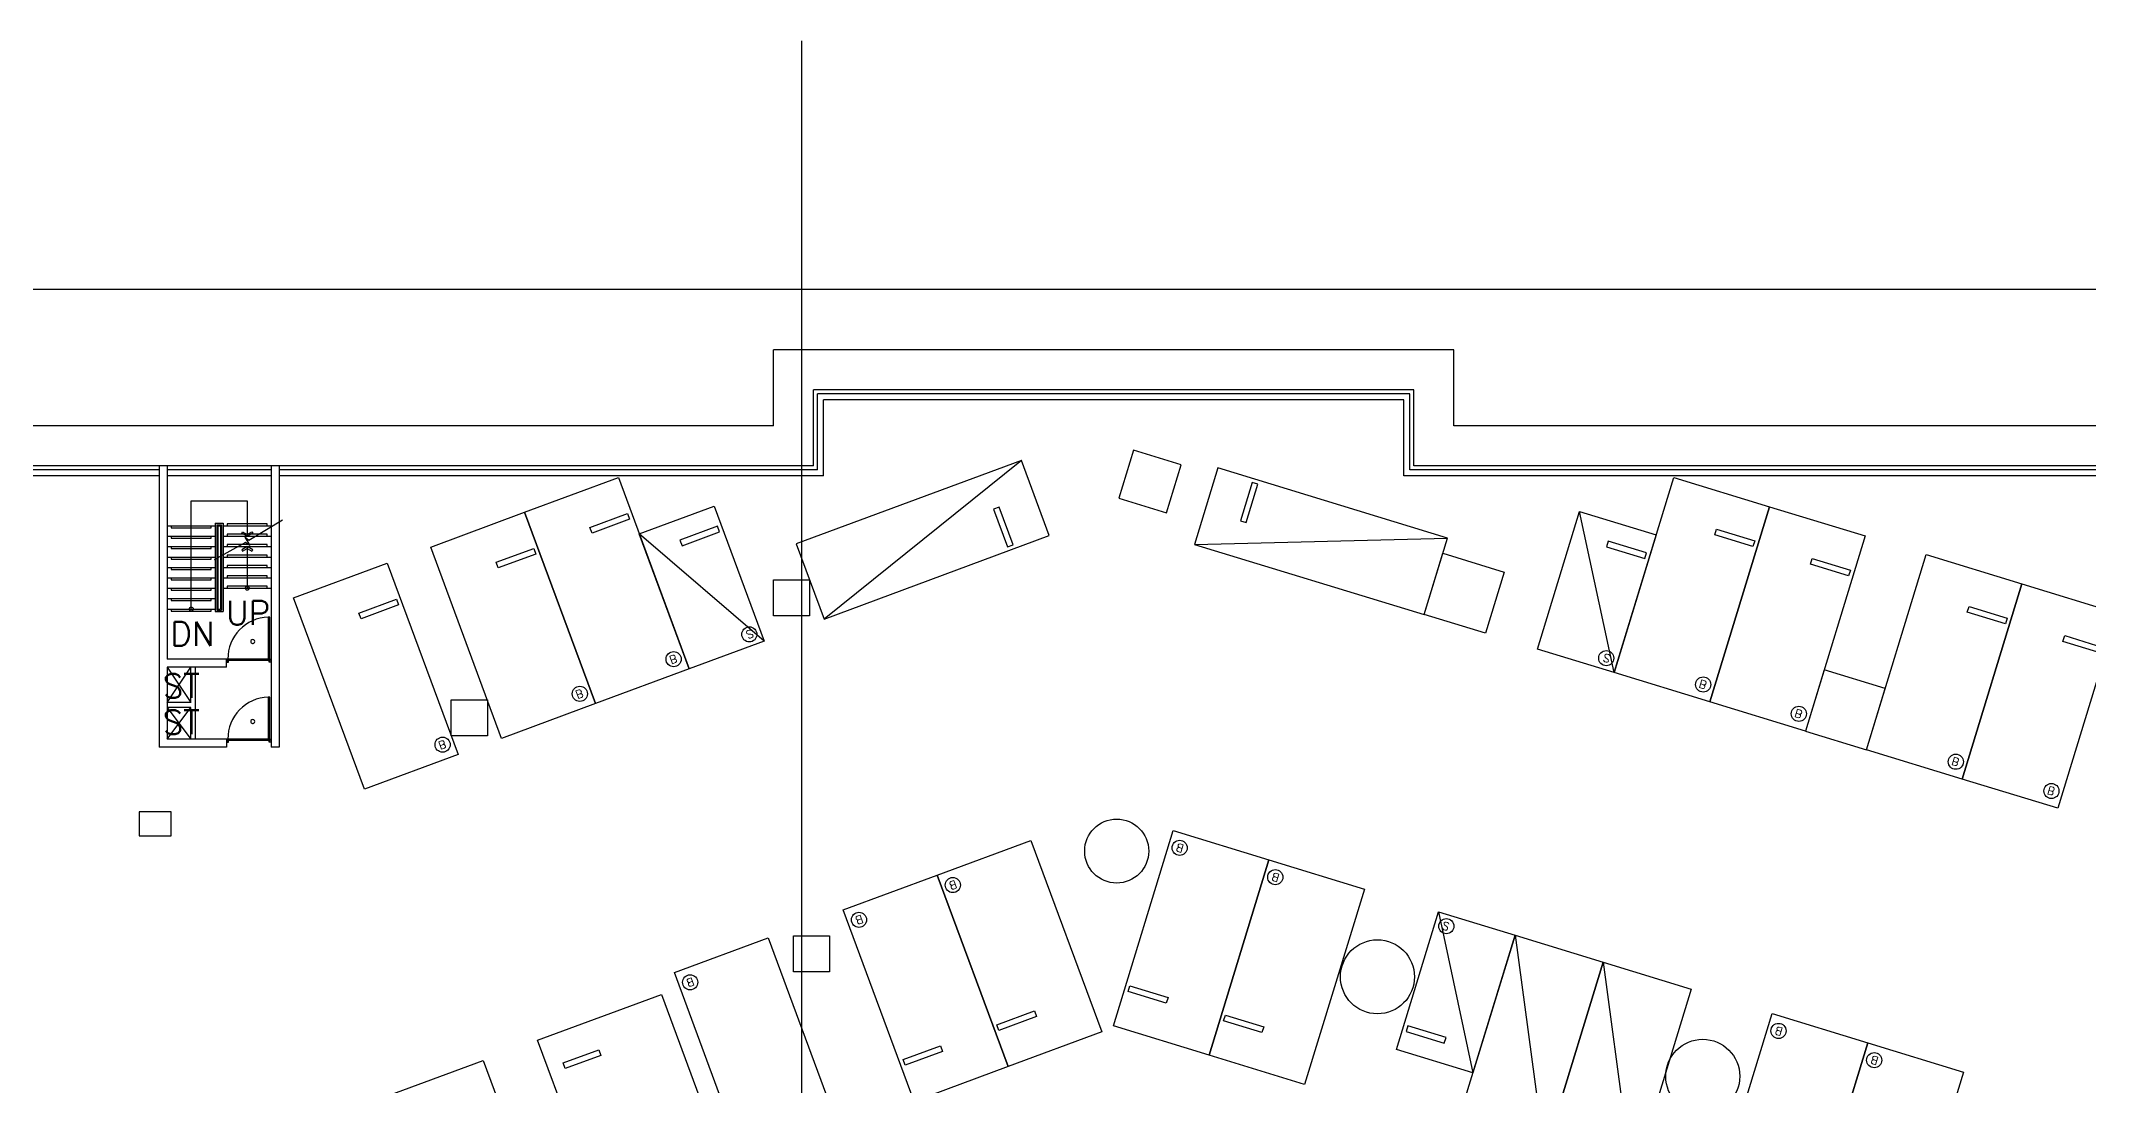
# Model space of a CAD drawing. Header units: millimetres. Extents: x -7614 to 421357, y 85218 to 341757.
# Drawn here: x 145365 to 196520, y 238399 to 264495 of the extents above; entities that cross this region are included whole.
import ezdxf
from ezdxf.enums import TextEntityAlignment as Align

# ---------------------------------------------------------------- set-up
doc = ezdxf.new("R2010")
doc.units = ezdxf.units.MM
doc.header["$LTSCALE"] = 600
doc.header["$MEASUREMENT"] = 0
doc.layers.add('e-plan', color=9, linetype='CONTINUOUS')
doc.layers.add('e-room-box', color=7, linetype='CONTINUOUS')
doc.styles.add('kiahn', font='romans.shx', dxfattribs={"bigfont": 'cadhs.shx'})

msp = doc.modelspace()

# ---------------------------------------------------------------- linework, layer by layer
at = {"layer": 'e-plan'}
for p, q in [((205278, 258281), (117583, 258287)), ((180670, 256777), (163670, 256777)), ((163670, 254877), (163670, 256777)), ((180670, 254877), (180670, 256777)), ((179670, 255777), (164670, 255777)), ((164670, 253877), (164670, 255777)), ((179670, 253877), (179670, 255777)), ((179570, 255677), (164770, 255677)), ((164770, 253777), (164770, 255677)), ((179420, 255527), (164920, 255527)), ((164920, 253627), (164920, 255527)), ((179420, 253627), (179420, 255527)), ((179570, 253777), (179570, 255677)), ((163670, 254877), (117234, 254877)), ((328920, 254877), (180670, 254877)), ((164670, 253877), (117776, 253877)), ((148320, 253777), (119670, 253777)), ((148320, 253877), (148320, 246847)), ((151120, 253877), (148520, 253877)), ((148520, 253877), (148520, 249047)), ((151120, 253777), (148520, 253777)), ((151120, 253877), (151120, 246847)), ((151320, 253877), (151320, 246847)), ((164770, 253777), (151320, 253777)), ((169865, 254006), (164239, 251923)), ((169865, 254006), (164933, 250047)), ((170560, 252131), (169865, 254006)), ((174778, 253826), (174193, 251913)), ((180516, 252071), (174778, 253826)), ((330020, 253777), (179570, 253777)), ((244420, 253877), (179670, 253877)), ((148320, 253627), (119670, 253627)), ((151120, 253627), (148520, 253627)), ((164920, 253627), (151320, 253627)), ((157450, 252714), (159795, 253583)), ((159795, 253583), (161566, 248800)), ((175634, 253459), (175341, 252503)), ((175485, 252459), (175777, 253416)), ((175777, 253416), (175634, 253459)), ((231020, 253627), (179420, 253627)), ((184675, 248708), (186166, 253586)), ((186166, 253586), (188556, 252855)), ((149120, 250297), (149120, 253002)), ((149120, 253002), (150520, 253002)), ((150520, 253002), (150520, 252117)), ((155106, 251846), (157450, 252714)), ((157450, 252714), (159221, 247932)), ((159221, 247932), (157450, 252714)), ((160315, 252176), (162191, 252871)), ((162191, 252871), (163441, 249495)), ((169310, 252841), (169170, 252789)), ((169170, 252789), (169517, 251851)), ((169657, 251903), (169310, 252841)), ((182762, 249293), (183814, 252736)), ((184675, 248708), (183814, 252736)), ((183814, 252736), (185727, 252151)), ((187065, 247978), (188556, 252855)), ((188556, 252855), (187065, 247978)), ((188556, 252855), (190947, 252124)), ((148520, 252377), (149720, 252377)), ((148620, 252377), (148620, 252327)), ((148620, 252327), (149620, 252327)), ((149620, 252327), (149620, 252377)), ((149720, 252442), (149920, 252442)), ((149720, 252442), (149720, 250232)), ((149760, 252402), (149880, 252402)), ((149760, 252402), (149760, 250272)), ((149760, 252377), (149785, 252377)), ((149785, 252377), (149855, 252377)), ((149785, 252377), (149785, 250297)), ((149855, 252377), (149855, 250297)), ((149855, 252377), (149880, 252377)), ((149880, 252402), (149880, 250272)), ((149920, 252442), (149920, 250232)), ((149920, 252377), (151120, 252377)), ((151020, 252427), (150020, 252427)), ((150020, 252427), (150020, 252377)), ((150381, 252194), (150404, 252228)), ((150404, 252228), (150520, 252161)), ((150520, 252161), (150637, 252228)), ((151405, 252514), (150564, 252007)), ((150637, 252228), (150656, 252194)), ((151020, 252377), (151020, 252427)), ((159084, 252333), (160022, 252681)), ((159136, 252193), (159084, 252333)), ((160074, 252540), (159136, 252193)), ((160022, 252681), (160074, 252540)), ((162271, 252367), (161333, 252020)), ((161385, 251879), (162323, 252226)), ((162323, 252226), (162271, 252367)), ((175341, 252503), (175485, 252459)), ((187190, 252148), (187234, 252292)), ((187234, 252292), (188190, 251999)), ((148520, 252117), (149720, 252117)), ((148520, 251857), (149720, 251857)), ((148620, 252117), (148620, 252067)), ((148620, 252067), (149620, 252067)), ((148620, 251857), (148620, 251807)), ((148620, 251807), (149620, 251807)), ((149620, 252067), (149620, 252117)), ((149620, 251807), (149620, 251857)), ((150477, 251957), (149694, 251524)), ((149760, 252117), (149785, 252117)), ((149760, 251857), (149785, 251857)), ((149855, 252117), (149880, 252117)), ((149855, 251857), (149880, 251857)), ((149920, 252117), (151120, 252117)), ((149920, 251857), (151120, 251857)), ((151020, 252167), (150020, 252167)), ((150020, 252167), (150020, 252117)), ((151020, 251907), (150020, 251907)), ((150020, 251907), (150020, 251857)), ((150520, 252117), (150381, 252194)), ((150520, 251857), (150381, 251779)), ((150381, 251779), (150404, 251746)), ((150404, 251746), (150520, 251812)), ((150564, 252007), (150458, 252090)), ((150458, 252090), (150583, 251883)), ((150583, 251883), (150477, 251957)), ((150656, 252194), (150520, 252117)), ((150656, 251779), (150520, 251857)), ((150520, 251857), (150520, 250817)), ((150520, 251812), (150637, 251746)), ((150637, 251746), (150656, 251779)), ((151020, 252117), (151020, 252167)), ((151020, 251857), (151020, 251907)), ((156877, 247064), (155106, 251846)), ((156740, 251465), (157678, 251812)), ((157678, 251812), (157730, 251672)), ((163441, 249495), (160315, 252176)), ((161566, 248800), (160315, 252176)), ((161333, 252020), (161385, 251879)), ((164239, 251923), (164933, 250047)), ((164933, 250047), (170560, 252131)), ((169517, 251851), (169657, 251903)), ((174193, 251913), (180516, 252071)), ((174193, 251913), (179931, 250159)), ((179931, 250159), (180516, 252071)), ((184529, 251995), (184485, 251851)), ((184485, 251851), (185441, 251559)), ((185485, 251702), (184529, 251995)), ((185727, 252151), (184675, 248708)), ((185441, 251559), (185485, 251702)), ((188146, 251856), (187190, 252148)), ((188190, 251999), (188146, 251856)), ((190947, 252124), (189456, 247247)), ((148520, 251597), (149720, 251597)), ((148520, 251337), (149720, 251337)), ((148620, 251597), (148620, 251547)), ((148620, 251547), (149620, 251547)), ((148620, 251337), (148620, 251287)), ((148620, 251287), (149620, 251287)), ((149620, 251547), (149620, 251597)), ((149620, 251287), (149620, 251337)), ((149760, 251597), (149785, 251597)), ((149760, 251337), (149785, 251337)), ((149855, 251597), (149880, 251597)), ((149855, 251337), (149880, 251337)), ((149920, 251597), (151120, 251597)), ((149920, 251337), (151120, 251337)), ((151020, 251647), (150020, 251647)), ((150020, 251647), (150020, 251597)), ((151020, 251387), (150020, 251387)), ((150020, 251387), (150020, 251337)), ((151020, 251597), (151020, 251647)), ((151020, 251337), (151020, 251387)), ((151677, 250576), (154021, 251444)), ((154021, 251444), (155793, 246662)), ((156792, 251324), (156740, 251465)), ((157730, 251672), (156792, 251324)), ((189581, 251417), (189625, 251561)), ((190537, 251125), (189581, 251417)), ((189625, 251561), (190581, 251269)), ((190581, 251269), (190537, 251125)), ((190986, 246779), (192477, 251656)), ((192477, 251656), (194868, 250925)), ((148520, 251077), (149720, 251077)), ((148520, 250817), (149720, 250817)), ((148620, 251077), (148620, 251027)), ((148620, 251027), (149620, 251027)), ((148620, 250817), (148620, 250767)), ((148620, 250767), (149620, 250767)), ((149620, 251027), (149620, 251077)), ((149620, 250767), (149620, 250817)), ((149760, 251077), (149785, 251077)), ((149760, 250817), (149785, 250817)), ((149855, 251077), (149880, 251077)), ((149855, 250817), (149880, 250817)), ((149920, 251077), (151120, 251077)), ((149920, 250817), (151120, 250817)), ((151020, 251127), (150020, 251127)), ((150020, 251127), (150020, 251077)), ((151020, 250867), (150020, 250867)), ((150020, 250867), (150020, 250817)), ((151020, 251077), (151020, 251127)), ((151020, 250817), (151020, 250867)), ((194868, 250925), (193377, 246048)), ((193377, 246048), (194868, 250925)), ((194868, 250925), (197259, 250194)), ((148520, 250557), (149720, 250557)), ((148520, 250297), (149720, 250297)), ((148620, 250557), (148620, 250507)), ((148620, 250507), (149620, 250507)), ((148620, 250297), (148620, 250247)), ((148620, 250247), (149620, 250247)), ((149620, 250507), (149620, 250557)), ((149620, 250247), (149620, 250297)), ((149720, 250232), (149920, 250232)), ((149760, 250557), (149785, 250557)), ((149760, 250297), (149785, 250297)), ((149760, 250272), (149880, 250272)), ((149785, 250297), (149855, 250297)), ((153448, 245794), (151677, 250576)), ((153311, 250195), (154249, 250542)), ((153363, 250054), (153311, 250195)), ((154301, 250402), (153363, 250054)), ((154249, 250542), (154301, 250402)), ((193502, 250219), (193546, 250362)), ((194458, 249926), (193502, 250219)), ((193546, 250362), (194502, 250070)), ((197259, 250194), (195768, 245317)), ((151085, 250096), (151045, 250096)), ((151045, 250096), (151045, 249047)), ((151085, 249047), (151085, 250096)), ((194502, 250070), (194458, 249926)), ((163441, 249495), (161566, 248800)), ((184675, 248708), (182762, 249293)), ((195893, 249488), (195936, 249631)), ((196849, 249196), (195893, 249488)), ((195936, 249631), (196893, 249339)), ((150000, 249047), (148520, 249047)), ((148520, 248847), (148520, 247047)), ((150000, 248847), (148520, 248847)), ((149110, 247957), (149110, 248847)), ((149230, 247047), (149230, 248847)), ((150000, 248847), (150000, 249047)), ((150035, 249047), (150010, 249047)), ((150010, 249047), (150010, 248967)), ((150010, 248967), (150055, 248967)), ((151085, 249047), (150035, 249047)), ((150035, 249007), (150035, 249047)), ((150055, 249007), (150035, 249007)), ((151065, 249007), (150055, 249007)), ((150055, 248967), (150055, 249007)), ((151045, 249047), (151085, 249047)), ((151065, 248967), (151065, 249007)), ((151065, 249007), (151085, 249007)), ((151110, 248967), (151065, 248967)), ((151085, 249007), (151085, 249047)), ((151085, 249047), (151110, 249047)), ((151110, 249047), (151110, 248967)), ((161566, 248800), (159221, 247932)), ((187065, 247978), (184675, 248708)), ((149110, 247957), (148520, 247957)), ((149110, 247837), (148520, 247837)), ((149110, 247047), (149110, 247837)), ((151085, 248096), (151045, 248096)), ((151045, 248096), (151045, 247047)), ((151085, 247047), (151085, 248096)), ((159221, 247932), (156877, 247064)), ((189456, 247247), (187065, 247978)), ((150000, 246847), (148320, 246847)), ((150000, 247047), (148520, 247047)), ((150000, 247047), (148520, 247047)), ((150000, 247047), (150000, 246847)), ((150035, 247047), (150010, 247047)), ((150010, 247047), (150010, 246967)), ((150010, 246967), (150055, 246967)), ((151085, 247047), (150035, 247047)), ((150035, 247007), (150035, 247047)), ((150055, 247007), (150035, 247007)), ((151065, 247007), (150055, 247007)), ((150055, 246967), (150055, 247007)), ((151045, 247047), (151085, 247047)), ((151065, 246967), (151065, 247007)), ((151065, 247007), (151085, 247007)), ((151110, 246967), (151065, 246967)), ((151085, 247007), (151085, 247047)), ((151085, 247047), (151110, 247047)), ((151110, 247047), (151110, 246967)), ((151320, 246847), (151120, 246847)), ((155793, 246662), (153448, 245794)), ((193377, 246048), (190986, 246779)), ((195768, 245317), (193377, 246048)), ((172164, 239882), (173658, 244759)), ((173658, 244759), (176048, 244026)), ((167761, 243643), (170105, 244511)), ((170105, 244511), (171876, 239729)), ((174554, 239150), (176048, 244026)), ((176048, 244026), (174554, 239150)), ((176048, 244026), (178438, 243294)), ((165416, 242775), (167761, 243643)), ((167761, 243643), (169532, 238860)), ((169532, 238860), (167761, 243643)), ((178438, 243294), (176944, 238417)), ((167188, 237992), (165416, 242775)), ((179236, 239287), (180288, 242730)), ((180288, 242730), (181149, 238702)), ((180288, 242730), (182201, 242145)), ((161196, 241211), (163541, 242080)), ((163541, 242080), (165312, 237297)), ((180739, 237363), (182201, 242145)), ((182201, 242145), (181149, 238702)), ((182201, 242145), (182939, 236691)), ((182201, 242145), (184401, 241473)), ((184401, 241473), (182939, 236691)), ((182939, 236691), (184401, 241473)), ((184401, 241473), (185138, 236019)), ((184401, 241473), (186600, 240800)), ((162968, 236429), (161196, 241211)), ((157777, 239518), (160872, 240664)), ((160872, 240664), (162609, 235976)), ((172530, 240737), (172574, 240881)), ((173486, 240444), (172530, 240737)), ((172574, 240881), (173530, 240588)), ((173530, 240588), (173486, 240444)), ((186600, 240800), (185138, 236019)), ((169252, 239903), (170190, 240251)), ((170242, 240110), (169305, 239763)), ((170190, 240251), (170242, 240110)), ((174920, 240005), (174964, 240148)), ((175877, 239712), (174920, 240005)), ((174964, 240148), (175921, 239855)), ((187130, 235307), (188624, 240184)), ((188624, 240184), (191014, 239451)), ((159514, 234830), (157777, 239518)), ((169305, 239763), (169252, 239903)), ((171876, 239729), (169532, 238860)), ((174554, 239150), (172164, 239882)), ((175921, 239855), (175877, 239712)), ((179522, 239879), (179478, 239736)), ((179478, 239736), (180434, 239444)), ((180478, 239587), (179522, 239879)), ((180434, 239444), (180478, 239587)), ((189520, 234575), (191014, 239451)), ((191014, 239451), (189520, 234575)), ((191014, 239451), (193405, 238719)), ((153323, 237869), (156418, 239015)), ((156418, 239015), (158154, 234326)), ((158414, 238952), (159304, 239282)), ((158466, 238812), (158414, 238952)), ((159357, 239142), (158466, 238812)), ((159304, 239282), (159357, 239142)), ((166908, 239035), (167846, 239382)), ((166960, 238894), (166908, 239035)), ((167898, 239242), (166960, 238894)), ((167846, 239382), (167898, 239242)), ((176944, 238417), (174554, 239150)), ((181149, 238702), (179236, 239287)), ((169532, 238860), (167188, 237992)), ((193405, 238719), (191911, 233843))]:
    msp.add_line(p, q, dxfattribs=at)
at = {"layer": 'e-plan', "ltscale": 0.5}
for p, q in [((172664, 254263), (172298, 253067)), ((173859, 253897), (172664, 254263)), ((173494, 252702), (173859, 253897)), ((172298, 253067), (173494, 252702)), ((179931, 250159), (180399, 251689)), ((180399, 251689), (181929, 251221)), ((181929, 251221), (181461, 249691)), ((163670, 251027), (164570, 251027)), ((163670, 250127), (163670, 251027)), ((164570, 251027), (164570, 250127)), ((181461, 249691), (179931, 250159)), ((164570, 250127), (163670, 250127)), ((148520, 248847), (149110, 247957)), ((148520, 247957), (149110, 248847)), ((189924, 248777), (189456, 247247)), ((191454, 248309), (189924, 248777)), ((190986, 246779), (191454, 248309)), ((148520, 247837), (149110, 247047)), ((148520, 247047), (149110, 247837)), ((155620, 248027), (156520, 248027)), ((155620, 247127), (155620, 248027)), ((156520, 248027), (156520, 247127)), ((156520, 247127), (155620, 247127)), ((189456, 247247), (190986, 246779)), ((148620, 245227), (147820, 245227)), ((147820, 245227), (147820, 244627)), ((148620, 244627), (148620, 245227)), ((147820, 244627), (148620, 244627)), ((164170, 242127), (165070, 242127)), ((164170, 241227), (164170, 242127)), ((165070, 242127), (165070, 241227)), ((165070, 241227), (164170, 241227))]:
    msp.add_line(p, q, dxfattribs=at)
at = {"layer": 'e-plan'}
for centre, radius in [((150520, 250817), 50), ((149120, 250297), 50), ((161175, 249045), 189), ((158831, 248177), 189), ((186903, 248409), 189), ((189294, 247678), 189), ((155402, 246907), 189), ((193215, 246480), 189), ((195605, 245749), 189), ((172247, 244247), 800), ((173820, 244327), 189), ((168151, 243398), 189), ((176210, 243594), 189), ((165807, 242530), 189), ((161587, 240967), 189), ((188786, 239752), 189), ((191177, 239020), 189)]:
    msp.add_circle(centre, radius, dxfattribs=at)
at = {"layer": 'e-plan', "lineweight": -3}
for centre in [(163067, 249663), (184480, 249069), (180484, 242369)]:
    msp.add_circle(centre, 189, dxfattribs=at)
at = {"layer": 'e-plan', "ltscale": 0.5}
for centre in [(178763, 241105), (186892, 238619)]:
    msp.add_circle(centre, 925, dxfattribs=at)
at = {"layer": 'e-plan'}
for centre, radius, start, end in [((151085, 249047), 1050, 92.1937, 180), ((150657, 249484), 50, 150, 330), ((150657, 249484), 50, 330, 150), ((151085, 247047), 1050, 92.1937, 180), ((150657, 247484), 50, 150, 330), ((150657, 247484), 50, 330, 150)]:
    msp.add_arc(centre, radius, start, end, dxfattribs=at)
at = {"layer": 'e-room-box'}
msp.add_line((164379, 228666), (164379, 264495), dxfattribs=at)

# ---------------------------------------------------------------- texts
at = {"layer": 'e-plan', "style": 'kiahn'}
for s, p in [('UP', (150541, 250200)), ('DN', (149154, 249680)), ('ST', (148870, 248375)), ('ST', (148870, 247468))]:
    msp.add_text(s, height=600, dxfattribs=at).set_placement(p, align=Align.MIDDLE)
at = {"layer": 'e-plan', "lineweight": -3, "style": 'kiahn'}
for rotation, p in [(200.3257, (163125, 249793)), (163.0016, (184604, 249137)), (343.0016, (180359, 242301))]:
    msp.add_text('S', height=200, rotation=rotation, dxfattribs=at).set_placement(p)
at = {"layer": 'e-plan', "style": 'kiahn', "text_generation_flag": 4}
for rotation, p in [(20.3231, (161047, 249106)), (20.3231, (158702, 248237)), (343.0016, (186838, 248535)), (343.0016, (189228, 247804)), (20.3231, (155273, 246967)), (343.0016, (193149, 246606)), (343.0016, (195540, 245875)), (162.9646, (173885, 244201)), (200.3257, (168280, 243338)), (162.9646, (176275, 243468)), (200.3257, (165935, 242469)), (200.3257, (161716, 240906)), (162.9646, (188851, 239626)), (162.9646, (191242, 238894))]:
    msp.add_text('B', height=200, rotation=rotation, dxfattribs=at).set_placement(p)

doc.saveas('drawing.dxf')
